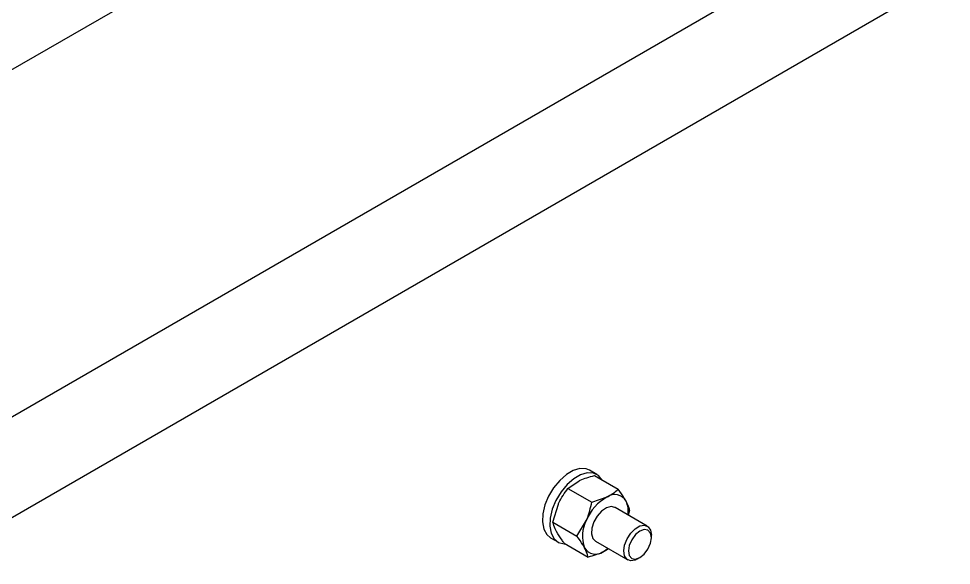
# Model space of a CAD drawing. Header units: metres. Extents: x 0 to 21025, y 0 to 14850.
# Drawn here: x 12980.9 to 13124.5, y 5328.4 to 5412.6 of the extents above; entities that cross this region are included whole.
import ezdxf

# ---------------------------------------------------------------- set-up
doc = ezdxf.new("R2010")
doc.units = ezdxf.units.M
doc.header["$LTSCALE"] = 25
doc.layers.add('SL4', color=4, linetype='Continuous')

msp = doc.modelspace()

# ---------------------------------------------------------------- linework, layer by layer
at = {"layer": 'SL4'}
for p, q in [((12230.818, 4972.404), (13167.717, 5513.264)), ((12277.116, 4945.677), (13214.015, 5486.537)), ((13220.75, 5474.871), (12283.851, 4934.011)), ((13069.913, 5342.427), (13068.782, 5343.08)), ((13069.544, 5342.268), (13073.225, 5340.142)), ((13065.474, 5340.291), (13067.193, 5341.462)), ((13065.474, 5340.291), (13069.156, 5338.166)), ((13063.159, 5335.071), (13064.001, 5337.863)), ((13069.156, 5338.166), (13071.506, 5338.972)), ((13077.701, 5334.467), (13072.727, 5337.338)), ((13074.981, 5336.899), (13074.759, 5336.165)), ((13063.159, 5335.071), (13066.841, 5332.946)), ((13066.841, 5332.946), (13068.314, 5335.373)), ((13062.782, 5332.687), (13063.914, 5332.034)), ((13069.727, 5332.142), (13074.701, 5329.27)), ((13078.323, 5332.685), (13078.323, 5333.093)), ((13064.915, 5331.828), (13068.597, 5329.703)), ((13071.685, 5331.012), (13070.947, 5330.509)), ((13076.202, 5329.419), (13076.555, 5329.623))]:
    msp.add_line(p, q, dxfattribs=at)
at = {"layer": 'SL4', "flags": 128}
for points in [[(13068.782, 5343.08), (13068.26, 5343.291), (13067.326, 5343.338), (13066.294, 5343.043), (13065.231, 5342.423), (13064.202, 5341.518), (13063.272, 5340.385), (13062.5, 5339.094), (13061.935, 5337.728), (13061.611, 5336.371), (13061.549, 5335.11), (13061.753, 5334.022), (13062.21, 5333.177), (13062.782, 5332.687)], [(13070.744, 5341.548), (13070.17, 5342.25), (13069.391, 5342.638), (13068.457, 5342.685), (13067.426, 5342.389), (13066.362, 5341.77), (13065.333, 5340.865), (13064.404, 5339.732), (13063.632, 5338.441), (13063.066, 5337.075), (13062.742, 5335.718), (13062.68, 5334.456), (13062.884, 5333.369), (13063.342, 5332.524), (13064.023, 5331.975), (13064.887, 5331.756), (13065.045, 5331.753)], [(13072.727, 5337.338), (13072.714, 5337.345), (13072.108, 5337.477), (13071.394, 5337.279), (13070.661, 5336.775), (13069.996, 5336.025), (13069.479, 5335.12), (13069.173, 5334.17), (13069.115, 5333.288), (13069.311, 5332.581), (13069.727, 5332.142)], [(13076.202, 5329.419), (13075.833, 5329.243), (13075.141, 5329.135), (13074.576, 5329.356), (13074.208, 5329.88), (13074.08, 5330.644), (13074.208, 5331.556), (13074.576, 5332.505), (13075.141, 5333.378), (13075.833, 5334.068), (13076.57, 5334.494), (13077.262, 5334.602), (13077.826, 5334.381), (13078.195, 5333.857), (13078.323, 5333.093), (13078.323, 5333.093)], [(13078.323, 5332.685), (13078.188, 5333.388), (13077.805, 5333.829), (13077.231, 5333.941), (13076.555, 5333.706), (13075.878, 5333.16), (13075.305, 5332.386), (13074.922, 5331.503), (13074.787, 5330.644), (13074.922, 5329.94), (13075.305, 5329.499), (13075.878, 5329.388), (13076.555, 5329.623), (13077.231, 5330.169), (13077.805, 5330.943), (13078.188, 5331.826), (13078.323, 5332.685)], [(13071.727, 5330.987), (13071.41, 5330.769), (13070.947, 5330.509)]]:
    msp.add_lwpolyline(points, dxfattribs=at)
at = {"layer": 'SL4'}
for centre, radius, start, end in [((13072.663, 5337.277), 2.051, 31.14447, 124.32464), ((13075.084, 5332.583), 7.323, 119.24856, 157.59608), ((13070.969, 5336.746), 3.8, 351.49088, 24.77868), ((13072.782, 5332.953), 5.081, 151.55849, 200.88152), ((13069.79, 5332.203), 2.051, 211.14447, 304.32464)]:
    msp.add_arc(centre, radius, start, end, dxfattribs=at)
for points, knots in [([(13067.193, 5341.462), (13067.241, 5341.485), (13067.933, 5341.816), (13068.768, 5342.05), (13069.544, 5342.268)], [0, 0, 0, 0, 0.0702006, 1, 1, 1, 1]), ([(13064.001, 5337.863), (13064.029, 5337.925), (13064.424, 5338.804), (13064.968, 5339.574), (13065.474, 5340.291)], [0, 0, 0, 0, 0.0702006, 1, 1, 1, 1]), ([(13071.506, 5338.972), (13071.554, 5338.995), (13072.237, 5339.331), (13072.749, 5339.752), (13073.225, 5340.142)], [0, 0, 0, 0, 0.07020058, 1, 1, 1, 1]), ([(13074.419, 5338.338), (13074.334, 5338.488), (13074.02, 5339.047), (13073.561, 5339.68), (13073.225, 5340.142)], [0, 0, 0, 0, 0.2686336, 1, 1, 1, 1]), ([(13068.314, 5335.373), (13068.341, 5335.435), (13068.728, 5336.319), (13068.949, 5337.276), (13069.156, 5338.166)], [0, 0, 0, 0, 0.0702006, 1, 1, 1, 1]), ([(13074.981, 5336.899), (13074.955, 5337.008), (13074.854, 5337.429), (13074.604, 5337.951), (13074.419, 5338.338)], [0, 0, 0, 0, 0.2575513, 1, 1, 1, 1]), ([(13063.721, 5333.632), (13063.646, 5333.777), (13063.367, 5334.316), (13063.247, 5334.752), (13063.159, 5335.071)], [0, 0, 0, 0, 0.26863361, 1, 1, 1, 1]), ([(13064.915, 5331.828), (13064.793, 5331.992), (13064.322, 5332.627), (13063.977, 5333.204), (13063.721, 5333.632)], [0, 0, 0, 0, 0.2575513, 1, 1, 1, 1]), ([(13068.035, 5331.142), (13067.95, 5331.292), (13067.636, 5331.851), (13067.177, 5332.483), (13066.841, 5332.946)], [0, 0, 0, 0, 0.2686336, 1, 1, 1, 1]), ([(13068.597, 5329.703), (13068.57, 5329.811), (13068.47, 5330.233), (13068.22, 5330.755), (13068.035, 5331.142)], [0, 0, 0, 0, 0.2575513, 1, 1, 1, 1]), ([(13070.947, 5330.509), (13070.899, 5330.486), (13070.207, 5330.155), (13069.372, 5329.92), (13068.597, 5329.703)], [0, 0, 0, 0, 0.0702006, 1, 1, 1, 1])]:
    msp.add_open_spline(points, degree=3, knots=knots, dxfattribs=at)

doc.saveas('drawing.dxf')
